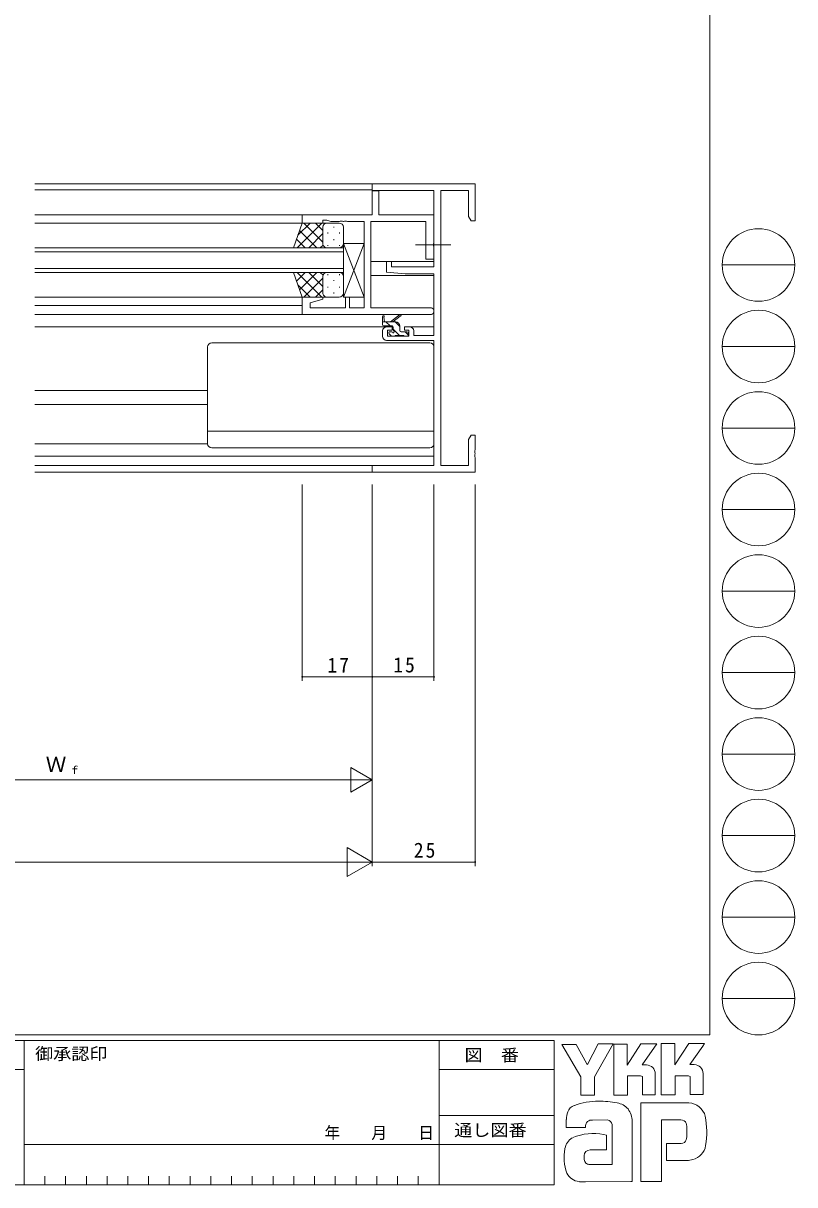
# Model space of a CAD drawing. Units: millimetres on the paper. Extents: x -420 to 373, y -297 to 267.
# Drawn here: x 185.5 to 372.9, y -297 to -14.9 of the extents above; entities that cross this region are included whole.
import ezdxf
from ezdxf.enums import TextEntityAlignment as Align

# ---------------------------------------------------------------- set-up
doc = ezdxf.new("R2010")
doc.units = ezdxf.units.MM
doc.linetypes.add('CHAIN2', pattern=[12, 9, -1, 1, -1])
for name, color, linetype, lineweight in [('0-1_YKK_ZWAK', 7, 'Continuous', 9), ('0-3_YKK_12', 2, 'Continuous', 9), ('0-4_YKK_D', 6, 'Continuous', 9), ('0-6_YKK_13', 4, 'Continuous', 9), ('0-7_YKK_11', 7, 'Continuous', 9)]:
    doc.layers.add(name, color=color, linetype=linetype, lineweight=lineweight)
doc.styles.add('ＭＳ ゴシック', font='')
doc.styles.get('ＭＳ ゴシック').set_extended_font_data('MS Gothic')

msp = doc.modelspace()

# ---------------------------------------------------------------- linework, layer by layer
at = {"layer": '0-1_YKK_ZWAK'}
for p, q in [((352.3, 264.4), (352.3, -260.6)), ((355.276, -73.616), (372.916, -73.616)), ((355.276, -93.412), (372.916, -93.412)), ((355.276, -113.208), (372.916, -113.208)), ((355.276, -133.004), (372.916, -133.004)), ((355.276, -152.8), (372.916, -152.8)), ((355.276, -172.596), (372.916, -172.596)), ((355.276, -192.392), (372.916, -192.392)), ((355.276, -212.188), (372.916, -212.188)), ((355.276, -231.984), (372.916, -231.984)), ((355.276, -251.78), (372.916, -251.78)), ((352.3, -260.6), (-417.7, -260.6)), ((314.5, -262), (-417.7, -262)), ((185.7, -262), (185.7, -297)), ((286.5, -262), (286.5, -297)), ((314.5, -262), (314.5, -297)), ((316.337, -262.906), (319.851, -262.906)), ((320.932, -270.799), (316.337, -262.906)), ((325.136, -262.798), (322.581, -267.771)), ((328.96, -275.231), (328.96, -262.825)), ((340.474, -262.717), (343.745, -262.717)), ((340.474, -275.123), (340.474, -262.717)), ((347.178, -262.717), (350.962, -262.717)), ((350.583, -263.365), (347.461, -267.825)), ((350.962, -262.717), (350.583, -263.365)), ((336.879, -267.906), (335.84, -267.906)), ((348.501, -267.825), (347.461, -267.825)), ((165.684, -268.999), (185.7, -268.999)), ((286.5, -269), (314.5, -269)), ((335.474, -270.582), (332.284, -270.582)), ((339.042, -270.069), (339.042, -275.15)), ((343.88, -270.555), (343.88, -275.123)), ((347.069, -270.555), (343.88, -270.555)), ((347.502, -270.717), (347.069, -270.555)), ((347.502, -275.096), (347.502, -270.717)), ((350.664, -270.069), (350.664, -275.096)), ((343.88, -275.123), (340.474, -275.123)), ((347.502, -275.046), (347.553, -275.096)), ((350.664, -275.096), (347.502, -275.096)), ((347.124, -277.096), (335.528, -277.096)), ((335.528, -277.096), (335.528, -296.206)), ((286.5, -280.199), (314.5, -280.199)), ((317.418, -283.07), (317.418, -281.141)), ((327.446, -281.205), (323.748, -281.275)), ((333.42, -281.583), (333.42, -296.179)), ((340.555, -281.259), (345.204, -281.259)), ((340.555, -296.206), (340.555, -281.259)), ((322.067, -283.07), (317.418, -283.07)), ((328.527, -292.071), (328.527, -282.34)), ((346.673, -282.756), (346.691, -285.391)), ((185.7, -287.2), (286.5, -287.2)), ((314.5, -287.199), (286.5, -287.199)), ((341.772, -286.989), (341.772, -291.125)), ((345.313, -286.989), (341.772, -286.989)), ((327.176, -288.53), (323.181, -288.535)), ((322.905, -292.071), (328.527, -292.071)), ((328.095, -292.071), (328.446, -292.071)), ((328.527, -292.07), (328.528, -292.071)), ((341.772, -291.125), (347.097, -291.125)), ((347.097, -291.125), (348.178, -290.882)), ((190.74, -294.9), (190.74, -297)), ((195.78, -294.9), (195.78, -297)), ((200.82, -294.9), (200.82, -297)), ((205.86, -294.9), (205.86, -297)), ((210.9, -294.9), (210.9, -297)), ((215.94, -294.9), (215.94, -297)), ((220.98, -294.9), (220.98, -297)), ((226.02, -294.9), (226.02, -297)), ((231.06, -294.9), (231.06, -297)), ((236.1, -294.9), (236.1, -297)), ((241.14, -294.9), (241.14, -297)), ((246.18, -294.9), (246.18, -297)), ((251.22, -294.9), (251.22, -297)), ((256.26, -294.9), (256.26, -297)), ((261.3, -294.9), (261.3, -297)), ((266.34, -294.9), (266.34, -297)), ((271.38, -294.9), (271.38, -297)), ((276.42, -294.9), (276.42, -297)), ((281.46, -294.9), (281.46, -297)), ((333.42, -296.179), (333.095, -296.233)), ((-417.7, -297), (314.5, -297)), ((322.067, -296.26), (320.58, -296.26)), ((333.095, -296.233), (322.067, -296.26))]:
    msp.add_line(p, q, dxfattribs=at)
for points in [[(319.851, -262.906), (322.364, -267.609), (322.581, -267.771)], [(325.136, -262.798), (328.762, -262.798), (324.229, -270.826)], [(328.96, -262.825), (332.176, -262.825), (332.176, -267.923), (335.555, -262.771)], [(335.555, -262.771), (339.38, -262.771), (335.84, -267.906)], [(343.745, -262.717), (343.745, -267.908), (347.178, -262.717)], [(324.229, -270.826), (324.229, -275.258), (320.932, -275.258), (320.932, -270.799)], [(332.284, -270.582), (332.284, -275.231), (328.96, -275.231)], [(339.042, -275.15), (335.906, -275.15), (335.906, -270.744), (335.474, -270.582)], [(326.473, -284.773), (327.176, -284.935), (327.176, -288.53)], [(335.528, -296.206), (339.772, -296.206), (340.555, -296.206)]]:
    msp.add_lwpolyline(points, dxfattribs=at)
for centre in [(364.096, -73.616), (364.096, -93.412), (364.096, -113.208), (364.096, -133.004), (364.096, -152.8), (364.096, -172.596), (364.096, -192.392), (364.096, -212.188), (364.096, -231.984), (364.096, -251.78)]:
    msp.add_circle(centre, 8.82, dxfattribs=at)
for centre, radius, start, end in [((336.879, -270.069), 2.163, 0.00165, 89.99603), ((348.501, -269.988), 2.163, 0.00165, 89.99603), ((320.106, -280.055), 2.444, 109.02126, 161.51263), ((325.222, -294.401), 17.68, 89.89165, 109.30847), ((325.741, -297.463), 20.748, 78.78009, 91.46938), ((329.03, -281.496), 4.449, 40.66422, 80.31693), ((328.809, -281.485), 4.612, 358.78058, 38.76563), ((346.972, -281.44), 4.341, 14.44571, 87.08746), ((322.459, -281.166), 5.037, 158.41083, 179.71774), ((324.175, -283.007), 2.109, 138.46381, 181.71359), ((323.615, -282.971), 1.701, 85.50551, 126.78038), ((326.956, -282.754), 1.625, 14.75519, 72.44994), ((345.365, -282.479), 1.229, 16.43123, 96.91661), ((330.666, -284.187), 20.86, 350.99026, 10.67624), ((324.02, -297.854), 13.309, 79.38097, 112.05824), ((343.031, -283.208), 3.673, 4.93422, 17.03551), ((320.927, -288.927), 3.908, 121.8271, 169.08475), ((345.314, -285.684), 1.306, 269.95467, 342.90144), ((343.01, -285.041), 3.697, 343.6902, 354.75362), ((347.035, -286.745), 4.291, 285.4429, 349.90448), ((327.949, -290.395), 11.082, 168.76372, 199.80078), ((324.082, -290.328), 2.369, 171.08202, 216.71922), ((323.19, -289.979), 1.445, 90.33952, 178.03638), ((323.15, -290.565), 1.526, 230.97279, 260.7549), ((320.94, -292.443), 3.823, 207.31435, 263.59464)]:
    msp.add_arc(centre, radius, start, end, dxfattribs=at)
at = {"layer": '0-3_YKK_12'}
for p, q in [((270.574, -53.929), (188.274, -53.929)), ((270.274, -55.329), (188.274, -55.329)), ((253.574, -61.428), (188.274, -61.428)), ((253.774, -63.428), (188.274, -63.428)), ((263.274, -69.429), (188.274, -69.429)), ((188.274, -70.429), (263.274, -70.429)), ((263.274, -75.429), (263.274, -69.429)), ((285.274, -72.729), (269.904, -72.729)), ((263.274, -74.429), (188.274, -74.429)), ((188.274, -75.429), (263.274, -75.429)), ((285.274, -76.129), (269.904, -76.129)), ((253.774, -81.428), (188.274, -81.427)), ((253.274, -83.429), (188.274, -83.428)), ((253.774, -85.628), (188.274, -85.628)), ((273.774, -88.629), (188.274, -88.629)), ((285.274, -88.629), (279.374, -88.629)), ((230.274, -104.129), (188.274, -104.129)), ((230.274, -107.529), (188.274, -107.529)), ((285.274, -120.029), (188.274, -120.029)), ((188.274, -122.299), (284.974, -122.299)), ((270.574, -123.929), (188.274, -123.929))]:
    msp.add_line(p, q, dxfattribs=at)
at = {"layer": '0-4_YKK_D'}
for p, q in [((253.274, -126.929), (253.274, -174.626)), ((270.274, -126.929), (270.274, -174.626)), ((270.274, -126.929), (270.274, -199.624)), ((270.274, -126.929), (270.274, -174.626)), ((270.274, -126.929), (270.274, -219.624)), ((270.274, -126.929), (270.274, -219.624)), ((285.274, -126.929), (285.274, -174.626)), ((295.274, -126.929), (295.274, -219.624)), ((270.274, -173.626), (253.274, -173.626)), ((270.274, -173.626), (285.274, -173.626)), ((270.274, -198.624), (265.078, -195.624)), ((265.078, -195.624), (265.078, -201.624)), ((126.274, -198.624), (264.274, -198.624)), ((270.274, -198.624), (259.882, -198.624)), ((270.274, -198.624), (265.078, -201.624)), ((270.274, -218.624), (264.212, -215.124)), ((264.212, -215.124), (264.212, -222.124)), ((263.274, -218.624), (-62.726, -218.624)), ((270.274, -218.624), (258.15, -218.624)), ((270.274, -218.624), (264.212, -222.124)), ((270.274, -218.624), (295.274, -218.624))]:
    msp.add_line(p, q, dxfattribs=at)
for centre, start, end in [((253.274, -173.626), 0, 180), ((253.274, -173.626), 180, 0), ((270.274, -173.626), 0, 180), ((270.274, -173.626), 0, 180), ((270.274, -173.626), 180, 0), ((270.274, -173.626), 180, 0), ((285.274, -173.626), 0, 180), ((285.274, -173.626), 180, 0), ((295.274, -218.624), 0, 180), ((295.274, -218.624), 180, 0)]:
    msp.add_arc(centre, 0.106, start, end, dxfattribs=at)
at = {"layer": '0-6_YKK_13'}
for p, q in [((251.128, -69.43), (253.271, -63.43)), ((258.002, -63.43), (252.002, -69.43)), ((255.174, -63.43), (252.213, -66.391)), ((253.271, -63.43), (259.271, -63.43)), ((258.271, -68.051), (253.65, -63.43)), ((258.271, -65.222), (256.479, -63.43)), ((258.271, -64.43), (258.271, -68.03)), ((258.271, -64.83), (258.271, -68.43)), ((262.271, -63.43), (259.271, -63.43)), ((260.907, -64.35), (260.907, -64.55)), ((263.271, -68.43), (263.271, -64.43)), ((253.994, -69.43), (251.882, -67.319)), ((256.822, -69.43), (252.626, -65.234)), ((258.271, -65.99), (254.831, -69.43)), ((259.492, -65.765), (259.492, -65.965)), ((260.907, -67.38), (260.907, -67.58)), ((262.322, -65.765), (262.322, -65.965)), ((259.492, -69.43), (251.128, -69.43)), ((258.327, -68.762), (257.659, -69.43)), ((259.271, -69.43), (262.271, -69.43)), ((259.492, -68.795), (259.492, -68.995)), ((262.322, -68.795), (262.322, -68.995)), ((263.274, -68.428), (268.274, -81.428)), ((268.274, -68.428), (263.274, -81.428)), ((251.128, -75.428), (253.271, -81.428)), ((259.492, -75.428), (251.128, -75.428)), ((253.994, -75.428), (251.882, -77.54)), ((258.002, -81.428), (252.002, -75.428)), ((256.822, -75.428), (252.626, -79.624)), ((258.271, -78.868), (254.831, -75.428)), ((258.327, -76.097), (257.659, -75.428)), ((259.271, -75.428), (262.271, -75.428)), ((259.492, -76.063), (259.492, -75.863)), ((262.322, -76.063), (262.322, -75.863)), ((255.174, -81.428), (252.213, -78.468)), ((258.271, -76.808), (253.65, -81.428)), ((258.271, -80.028), (258.271, -76.428)), ((258.271, -80.428), (258.271, -76.828)), ((259.492, -79.093), (259.492, -78.893)), ((260.907, -77.478), (260.907, -77.278)), ((262.322, -79.093), (262.322, -78.893)), ((263.271, -76.428), (263.271, -80.428)), ((253.271, -81.428), (259.271, -81.428)), ((258.271, -79.637), (256.479, -81.428)), ((262.271, -81.428), (259.271, -81.428)), ((260.907, -80.508), (260.907, -80.308)), ((272.774, -88.129), (272.774, -86.129)), ((275.974, -87.429), (272.774, -87.429)), ((273.074, -86.302), (273.273, -87.429)), ((274.61, -88.429), (273.61, -87.429)), ((274.674, -87.429), (276.892, -85.746)), ((275.274, -87.429), (277.094, -86.028)), ((276.974, -88.548), (275.855, -87.429)), ((275.074, -88.429), (273.074, -88.429)), ((274.574, -89.829), (274.913, -89.829)), ((275.374, -89.368), (275.374, -88.729)), ((276.91, -90.729), (275.374, -89.193)), ((276.974, -89.529), (276.974, -88.429)), ((277.274, -89.829), (278.674, -89.829)), ((278.974, -90.548), (278.255, -89.829)), ((278.974, -90.129), (278.974, -90.629)), ((284.274, -92.529), (231.274, -92.529)), ((274.862, -90.841), (274.362, -90.341)), ((275.674, -90.929), (275.074, -90.929)), ((277.974, -90.729), (275.874, -90.729)), ((278.674, -90.929), (278.174, -90.929)), ((230.274, -117.029), (230.274, -93.529)), ((285.274, -117.029), (285.274, -93.529)), ((285.274, -113.989), (230.274, -113.989)), ((188.274, -117.029), (230.274, -117.029)), ((284.274, -118.029), (231.274, -118.029))]:
    msp.add_line(p, q, dxfattribs=at)
at = {"layer": '0-6_YKK_13', "linetype": 'CHAIN2'}
msp.add_line((289.404, -68.728), (280.774, -68.728), dxfattribs=at)
at = {"layer": '0-6_YKK_13'}
msp.add_lwpolyline([(263.274, -68.428), (268.274, -68.428), (268.274, -81.428), (263.274, -81.428)], close=True, dxfattribs=at)
for centre, radius, start, end in [((259.271, -64.43), 1, 89.99998, 179.99998), ((259.271, -64.43), 1, 89.99998, 179.99998), ((262.271, -64.43), 1, 359.99998, 89.99998), ((259.271, -68.43), 1, 179.99998, 269.99998), ((259.271, -68.43), 1, 179.99998, 269.99998), ((262.271, -68.43), 1, 269.99998, 359.99998), ((259.271, -76.428), 1, 89.99998, 179.99998), ((259.271, -76.428), 1, 89.99998, 179.99998), ((262.271, -76.428), 1, 359.99998, 89.99998), ((259.271, -80.428), 1, 179.99998, 269.99998), ((259.271, -80.428), 1, 179.99998, 269.99998), ((262.271, -80.428), 1, 269.99998, 359.99998), ((272.974, -86.129), 0.2, 300, 180), ((275.974, -88.429), 1, 0, 90), ((277.074, -85.829), 0.2, 275.58287, 155.58287), ((273.074, -88.129), 0.3, 180, 270), ((274.574, -90.129), 0.3, 90, 225), ((274.913, -90.129), 0.3, 33.05573, 90), ((275.074, -88.729), 0.3, 0, 90), ((275.374, -89.829), 0.25, 213.05573, 56.94426), ((275.674, -89.368), 0.3, 180, 236.94426), ((277.274, -89.529), 0.3, 180, 270), ((278.674, -90.129), 0.3, 0, 90), ((231.274, -93.529), 1, 90, 180), ((275.074, -90.629), 0.3, 225, 270), ((275.674, -90.729), 0.2, 270, 0), ((278.174, -90.729), 0.2, 180, 270), ((278.674, -90.629), 0.3, 270, 0), ((284.274, -93.529), 1, 0, 90), ((231.274, -117.029), 1, 180, 270), ((284.274, -117.029), 1, 270, 0)]:
    msp.add_arc(centre, radius, start, end, dxfattribs=at)
at = {"layer": '0-7_YKK_11'}
for p, q in [((253.274, -81.428), (253.274, -85.628)), ((253.274, -85.628), (284.459, -85.628)), ((272.774, -90.929), (272.774, -89.629))]:
    msp.add_line(p, q, dxfattribs=at)
for points in [[(284.459, -83.998), (269.904, -83.998), (269.904, -63.058), (283.274, -63.058), (283.274, -72.228), (285.274, -72.228), (285.274, -69.187), (285.154, -69.003), (285.154, -68.453), (285.274, -68.27), (285.274, -61.428), (271.904, -61.428), (271.904, -55.628), (270.274, -55.628), (270.274, -61.428), (253.274, -61.428), (253.274, -63.428), (258.274, -63.428), (258.274, -62.728), (259.274, -62.728), (260.181, -63.058), (262.316, -63.058), (262.499, -62.938), (263.049, -62.938), (263.232, -63.058), (263.316, -63.058), (263.499, -62.938), (264.049, -62.938), (264.232, -63.058), (268.274, -63.058), (268.274, -83.998), (264.774, -83.998), (264.774, -81.428), (263.774, -81.428), (263.774, -83.998), (255.174, -83.998), (255.174, -82.789), (258.304, -81.951), (258.235, -81.428), (253.274, -81.428)], [(280.374, -89.629), (280.374, -90.729), (285.274, -90.729), (285.274, -75.729), (278.274, -75.729), (273.774, -75.335), (273.774, -72.729), (274.974, -72.729), (274.974, -74.029), (285.274, -74.029), (285.274, -55.559), (270.274, -55.559), (270.274, -53.929), (295.274, -53.929), (295.274, -62.929), (294.274, -62.929), (293.644, -61.837), (293.644, -55.559), (286.904, -55.559)], [(286.904, -55.559), (286.904, -122.299), (293.644, -122.299), (293.644, -116.02), (294.274, -114.929), (295.274, -114.929), (295.274, -118.47), (295.154, -118.654), (295.154, -119.204), (295.274, -119.387), (295.274, -119.47), (295.154, -119.654), (295.154, -120.204), (295.274, -120.387), (295.274, -123.929), (270.274, -123.929), (270.274, -122.299), (285.274, -122.299), (285.274, -91.929), (273.774, -91.929)], [(273.774, -88.629), (275.074, -88.629), (275.074, -89.429), (273.974, -89.429), (273.974, -90.929), (279.174, -90.929), (279.174, -89.429), (278.074, -89.429), (278.074, -88.629), (279.374, -88.629)]]:
    msp.add_lwpolyline(points, dxfattribs=at)
for centre, radius, start, end in [((284.459, -84.813), 0.815, 269.99998, 90), ((273.774, -89.629), 1, 90, 179.99998), ((279.374, -89.629), 1, 0, 89.99998), ((273.774, -90.929), 1, 180, 269.99998)]:
    msp.add_arc(centre, radius, start, end, dxfattribs=at)

# ---------------------------------------------------------------- texts
at = {"layer": '0-1_YKK_ZWAK', "style": 'ＭＳ ゴシック', "width": 1.1}
for s, p in [('御承認印', (188.367, -267.533)), ('図\u3000番', (292.698, -267.862)), ('通し図番', (290.179, -286.085))]:
    msp.add_text(s, height=2.933, dxfattribs=at).set_placement(p, align=Align.BOTTOM_LEFT)
at = {"layer": '0-1_YKK_ZWAK', "insert": (258.676, -286.169), "char_height": 2.933, "attachment_point": 7, "style": 'ＭＳ ゴシック'}
msp.add_mtext('\\T1.2;\\W0.95;年\\~\\~\\~月\\~\\~\\~日', dxfattribs=at)
at = {"layer": '0-4_YKK_D', "color": 3, "style": 'ＭＳ ゴシック'}
msp.add_text('Ｗ', height=3.666, dxfattribs=at).set_placement((190.954, -197.824), align=Align.BOTTOM_LEFT)
at = {"layer": '0-4_YKK_D', "color": 4, "style": 'ＭＳ ゴシック'}
msp.add_text('ｆ', height=1.833, dxfattribs=at).set_placement((196.714, -197.824), align=Align.BOTTOM_LEFT)
at = {"layer": '0-4_YKK_D', "color": 3, "char_height": 3.666, "attachment_point": 7, "style": 'ＭＳ ゴシック'}
for s, insert in [('\\T1.21;\\W0.95;17', (259.374, -172.626)), ('\\T1.21;\\W0.95;15', (275.374, -172.626)), ('\\T1.21;\\W0.95;25', (280.374, -217.624))]:
    msp.add_mtext(s, dxfattribs=dict(at, insert=insert))

doc.saveas('drawing.dxf')
